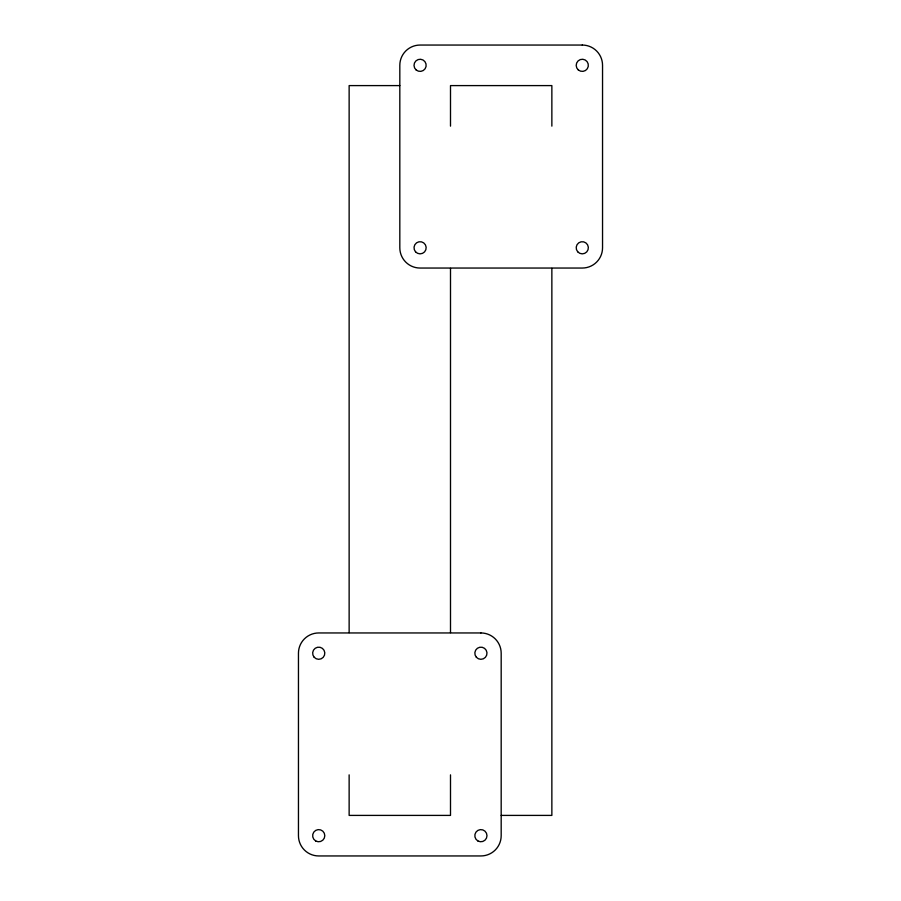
<?xml version="1.0" encoding="UTF-8"?>
<svg xmlns="http://www.w3.org/2000/svg" width="901" height="901" viewBox="0 0 901 901"><rect width="100%" height="100%" fill="white"/><g stroke="black" fill="none" stroke-linecap="round" stroke-linejoin="round"><path stroke-width="1.35" d="M399.819 85.595L349.137 85.595L349.137 632.637M501.181 815.405L551.862 815.405L551.862 268.363M551.862 126.14L551.862 85.595L450.5 85.595L450.5 126.14M450.5 268.363L450.5 632.637M450.5 774.86L450.5 815.405L349.137 815.405L349.137 774.86M582.271 45.05L420.091 45.05A20.273 20.273 0 0 0 399.819 65.323L399.819 247.775A20.273 20.273 0 0 0 420.091 268.048L582.271 268.048A20.273 20.273 0 0 0 602.544 247.775L602.544 65.323A20.273 20.273 0 0 0 582.271 45.05M480.909 632.952L318.729 632.952A20.273 20.273 0 0 0 298.456 653.225L298.456 835.678A20.273 20.273 0 0 0 318.729 855.95L480.909 855.95A20.273 20.273 0 0 0 501.181 835.678L501.181 653.225A20.273 20.273 0 0 0 480.909 632.952M314.167 657.246A6.082 6.082 0 0 0 324.495 655.173A6.082 6.082 0 0 0 317.535 647.267A6.082 6.082 0 0 0 314.167 657.246M315.688 840.948A6.082 6.082 0 0 0 324.81 835.678A6.082 6.082 0 0 0 315.688 830.407A6.082 6.082 0 0 0 315.688 840.948M477.868 840.948A6.082 6.082 0 0 0 486.99 835.678A6.082 6.082 0 0 0 477.868 830.407A6.082 6.082 0 0 0 477.868 840.948M476.347 657.246A6.082 6.082 0 0 0 486.675 655.173A6.082 6.082 0 0 0 479.715 647.267A6.082 6.082 0 0 0 476.347 657.246M577.71 251.796A6.082 6.082 0 0 0 588.038 249.723A6.082 6.082 0 0 0 581.077 241.817A6.082 6.082 0 0 0 577.71 251.796M578.318 69.951A6.082 6.082 0 0 0 588.252 66.426A6.082 6.082 0 0 0 580.244 59.59A6.082 6.082 0 0 0 578.318 69.951M416.138 69.951A6.082 6.082 0 0 0 426.072 66.426A6.082 6.082 0 0 0 418.064 59.59A6.082 6.082 0 0 0 416.138 69.951M415.53 251.796A6.082 6.082 0 0 0 425.858 249.723A6.082 6.082 0 0 0 418.897 241.817A6.082 6.082 0 0 0 415.53 251.796"/></g></svg>
